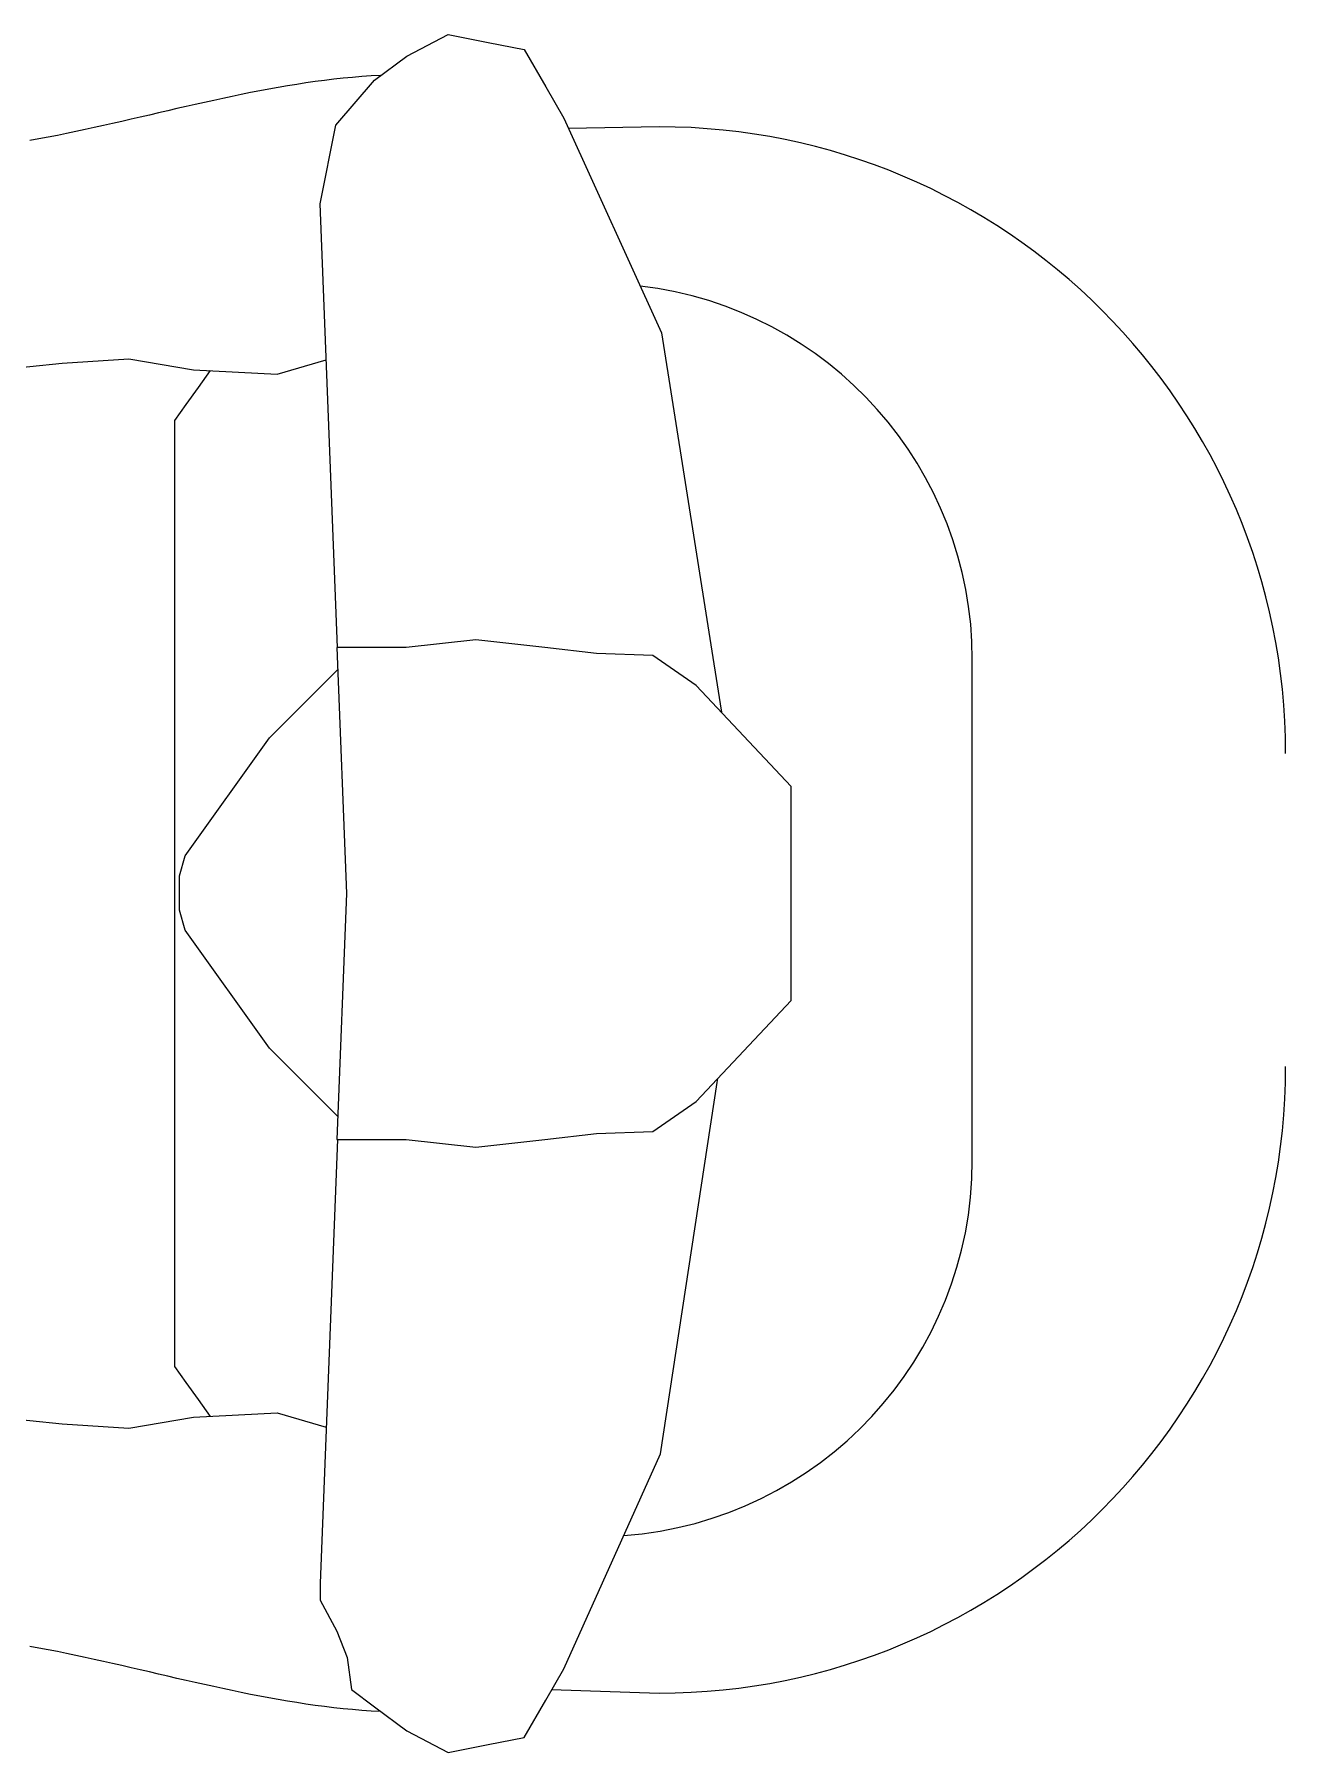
# Model space of a CAD drawing. Header units: millimetres. Extents: x -155 to 94595, y -3153 to 63413.
# Drawn here: x 93248 to 93647, y 45208 to 45756 of the extents above; entities that cross this region are included whole.
import ezdxf

# ---------------------------------------------------------------- set-up
doc = ezdxf.new("R2010")
doc.units = ezdxf.units.MM
doc.layers.add('int', color=185, linetype='Continuous')

msp = doc.modelspace()

# ---------------------------------------------------------------- linework, layer by layer
at = {"layer": 'int'}
for p, q in [((93366.855, 45749.358), (93380.05, 45756.283)), ((93380.05, 45756.283), (93392.812, 45753.73)), ((93392.812, 45753.73), (93404.298, 45751.433)), ((93356.584, 45741.655), (93366.855, 45749.358)), ((93404.298, 45751.433), (93411.282, 45739.522)), ((93337.62, 45741.193), (93334.66, 45740.771)), ((93340.585, 45741.583), (93337.62, 45741.193)), ((93343.554, 45741.939), (93340.585, 45741.583)), ((93346.526, 45742.261), (93343.554, 45741.939)), ((93344.171, 45727.333), (93356.584, 45741.655)), ((93349.504, 45742.546), (93346.526, 45742.261)), ((93352.486, 45742.792), (93349.504, 45742.546)), ((93355.472, 45742.997), (93352.486, 45742.792)), ((93358.464, 45743.161), (93355.472, 45742.997)), ((93358.6, 45743.166), (93358.464, 45743.161)), ((93308.145, 45735.857), (93305.21, 45735.22)), ((93311.082, 45736.481), (93308.145, 45735.857)), ((93314.021, 45737.09), (93311.082, 45736.481)), ((93316.961, 45737.682), (93314.021, 45737.09)), ((93319.904, 45738.254), (93316.961, 45737.682)), ((93322.849, 45738.806), (93319.904, 45738.254)), ((93325.797, 45739.336), (93322.849, 45738.806)), ((93328.748, 45739.841), (93325.797, 45739.336)), ((93331.702, 45740.32), (93328.748, 45739.841)), ((93334.66, 45740.771), (93331.702, 45740.32)), ((93411.282, 45739.522), (93416.964, 45729.579)), ((93284.69, 45730.527), (93281.76, 45729.845)), ((93287.621, 45731.209), (93284.69, 45730.527)), ((93290.551, 45731.891), (93287.621, 45731.209)), ((93293.481, 45732.569), (93290.551, 45731.891)), ((93296.412, 45733.243), (93293.481, 45732.569)), ((93299.344, 45733.911), (93296.412, 45733.243)), ((93302.276, 45734.57), (93299.344, 45733.911)), ((93305.21, 45735.22), (93302.276, 45734.57)), ((93261.227, 45725.246), (93258.287, 45724.636)), ((93264.164, 45725.872), (93261.227, 45725.246)), ((93267.099, 45726.512), (93264.164, 45725.872)), ((93270.034, 45727.162), (93267.099, 45726.512)), ((93272.967, 45727.823), (93270.034, 45727.162)), ((93275.898, 45728.492), (93272.967, 45727.823)), ((93278.83, 45729.166), (93275.898, 45728.492)), ((93281.76, 45729.845), (93278.83, 45729.166)), ((93339.181, 45702.23), (93344.171, 45727.333)), ((93344.171, 45727.333), (93344.171, 45727.333)), ((93416.964, 45729.579), (93448.13, 45661.014)), ((93447.36, 45726.759), (93418.481, 45726.24)), ((93249.456, 45722.912), (93246.508, 45722.38)), ((93252.403, 45723.467), (93249.456, 45722.912)), ((93255.346, 45724.042), (93252.403, 45723.467)), ((93258.287, 45724.636), (93255.346, 45724.042)), ((93344.745, 45560.517), (93339.181, 45702.23)), ((93448.13, 45661.014), (93448.13, 45661.014)), ((93448.13, 45661.014), (93466.829, 45542.583)), ((93236.057, 45649.227), (93256.871, 45651.309)), ((93256.871, 45651.309), (93278.096, 45652.671)), ((93278.096, 45652.671), (93298.759, 45649.227)), ((93298.759, 45649.227), (93325.502, 45647.812)), ((93304.122, 45648.946), (93300.24, 45643.544)), ((93325.502, 45647.812), (93341.138, 45652.389)), ((93300.24, 45643.544), (93296.37, 45638.147)), ((93325.502, 45647.812), (93325.502, 45647.812)), ((93296.37, 45638.147), (93292.716, 45633.021)), ((93292.716, 45633.021), (93292.716, 45331.024)), ((93366.647, 45560.516), (93344.508, 45560.516)), ((93344.508, 45560.516), (93347.648, 45482.023)), ((93388.899, 45562.963), (93366.647, 45560.516)), ((93410.926, 45560.516), (93388.899, 45562.963)), ((93427.446, 45558.68), (93410.926, 45560.516)), ((93445.436, 45557.99), (93427.446, 45558.68)), ((93459.229, 45548.44), (93445.436, 45557.99)), ((93547.36, 45396.759), (93547.36, 45556.759)), ((93323.05, 45531.737), (93344.79, 45553.478)), ((93489.493, 45516.178), (93459.229, 45548.44)), ((93466.829, 45542.583), (93467.255, 45539.884)), ((93296.165, 45494.099), (93323.05, 45531.737)), ((93323.05, 45531.737), (93323.05, 45531.737)), ((93489.493, 45482.023), (93489.493, 45516.178)), ((93489.493, 45516.178), (93489.493, 45516.178)), ((93294.26, 45487.683), (93296.165, 45494.099)), ((93294.26, 45487.683), (93294.26, 45487.683)), ((93294.26, 45476.689), (93294.26, 45487.683)), ((93347.648, 45482.023), (93344.508, 45403.529)), ((93489.493, 45447.867), (93489.493, 45482.023)), ((93294.26, 45476.689), (93294.26, 45476.689)), ((93296.165, 45470.273), (93294.26, 45476.689)), ((93323.05, 45432.635), (93296.165, 45470.273)), ((93459.229, 45415.605), (93489.493, 45447.867)), ((93489.493, 45447.867), (93489.493, 45447.867)), ((93323.05, 45432.635), (93323.05, 45432.635)), ((93344.802, 45410.882), (93323.05, 45432.635)), ((93465.964, 45421.691), (93466.165, 45422.998)), ((93447.812, 45303.175), (93465.964, 45421.691)), ((93445.436, 45406.056), (93459.229, 45415.605)), ((93344.745, 45403.529), (93339.181, 45261.815)), ((93344.508, 45403.529), (93366.647, 45403.529)), ((93366.647, 45403.529), (93388.899, 45401.082)), ((93388.899, 45401.082), (93410.926, 45403.529)), ((93410.926, 45403.529), (93427.446, 45405.365)), ((93427.446, 45405.365), (93445.436, 45406.056)), ((93292.716, 45331.024), (93296.37, 45325.899)), ((93296.37, 45325.899), (93300.24, 45320.501)), ((93300.24, 45320.501), (93304.122, 45315.1)), ((93236.057, 45314.818), (93256.871, 45312.736)), ((93278.096, 45311.374), (93298.759, 45314.818)), ((93298.759, 45314.818), (93325.502, 45316.233)), ((93325.502, 45316.233), (93325.502, 45316.233)), ((93325.502, 45316.233), (93341.123, 45311.661)), ((93256.871, 45312.736), (93278.096, 45311.374)), ((93416.964, 45234.467), (93447.812, 45303.175)), ((93447.812, 45303.175), (93447.812, 45303.175)), ((93339.181, 45261.815), (93339.218, 45256.416)), ((93339.218, 45256.416), (93339.218, 45256.416)), ((93339.218, 45256.416), (93344.508, 45246.543)), ((93344.508, 45246.543), (93347.853, 45238.181)), ((93249.456, 45241.133), (93246.508, 45241.666)), ((93252.403, 45240.579), (93249.456, 45241.133)), ((93255.346, 45240.004), (93252.403, 45240.579)), ((93258.287, 45239.41), (93255.346, 45240.004)), ((93261.227, 45238.799), (93258.287, 45239.41)), ((93264.164, 45238.173), (93261.227, 45238.799)), ((93267.099, 45237.534), (93264.164, 45238.173)), ((93270.034, 45236.883), (93267.099, 45237.534)), ((93272.967, 45236.222), (93270.034, 45236.883)), ((93347.853, 45238.181), (93349.254, 45227.888)), ((93275.898, 45235.554), (93272.967, 45236.222)), ((93278.83, 45234.879), (93275.898, 45235.554)), ((93281.76, 45234.2), (93278.83, 45234.879)), ((93284.69, 45233.519), (93281.76, 45234.2)), ((93287.621, 45232.836), (93284.69, 45233.519)), ((93290.551, 45232.155), (93287.621, 45232.836)), ((93293.481, 45231.476), (93290.551, 45232.155)), ((93296.412, 45230.802), (93293.481, 45231.476)), ((93411.282, 45224.523), (93416.964, 45234.467)), ((93299.344, 45230.135), (93296.412, 45230.802)), ((93302.276, 45229.475), (93299.344, 45230.135)), ((93305.21, 45228.826), (93302.276, 45229.475)), ((93308.145, 45228.188), (93305.21, 45228.826)), ((93311.082, 45227.564), (93308.145, 45228.188)), ((93314.021, 45226.955), (93311.082, 45227.564)), ((93316.961, 45226.364), (93314.021, 45226.955)), ((93319.904, 45225.791), (93316.961, 45226.364)), ((93322.849, 45225.239), (93319.904, 45225.791)), ((93349.254, 45227.888), (93356.584, 45222.391)), ((93413.09, 45227.903), (93447.36, 45226.759)), ((93325.797, 45224.709), (93322.849, 45225.239)), ((93328.748, 45224.204), (93325.797, 45224.709)), ((93331.702, 45223.725), (93328.748, 45224.204)), ((93334.66, 45223.274), (93331.702, 45223.725)), ((93337.62, 45222.853), (93334.66, 45223.274)), ((93340.585, 45222.463), (93337.62, 45222.853)), ((93343.554, 45222.106), (93340.585, 45222.463)), ((93346.526, 45221.784), (93343.554, 45222.106)), ((93349.504, 45221.5), (93346.526, 45221.784)), ((93352.486, 45221.254), (93349.504, 45221.5)), ((93355.472, 45221.048), (93352.486, 45221.254)), ((93358.464, 45220.885), (93355.472, 45221.048)), ((93356.584, 45222.391), (93366.855, 45214.687)), ((93358.6, 45220.879), (93358.464, 45220.885)), ((93404.298, 45212.612), (93411.282, 45224.523)), ((93366.855, 45214.687), (93380.05, 45207.762)), ((93380.05, 45207.762), (93392.812, 45210.315)), ((93392.812, 45210.315), (93404.298, 45212.612))]:
    msp.add_line(p, q, dxfattribs=at)
for centre, radius, start, end in [((93447.36, 45526.759), 200, 0, 90), ((93427.36, 45556.759), 120, 0, 83.30773), ((93447.36, 45426.759), 200, 270, 0), ((93427.36, 45396.759), 120, 274.17464, 0)]:
    msp.add_arc(centre, radius, start, end, dxfattribs=at)

doc.saveas('drawing.dxf')
